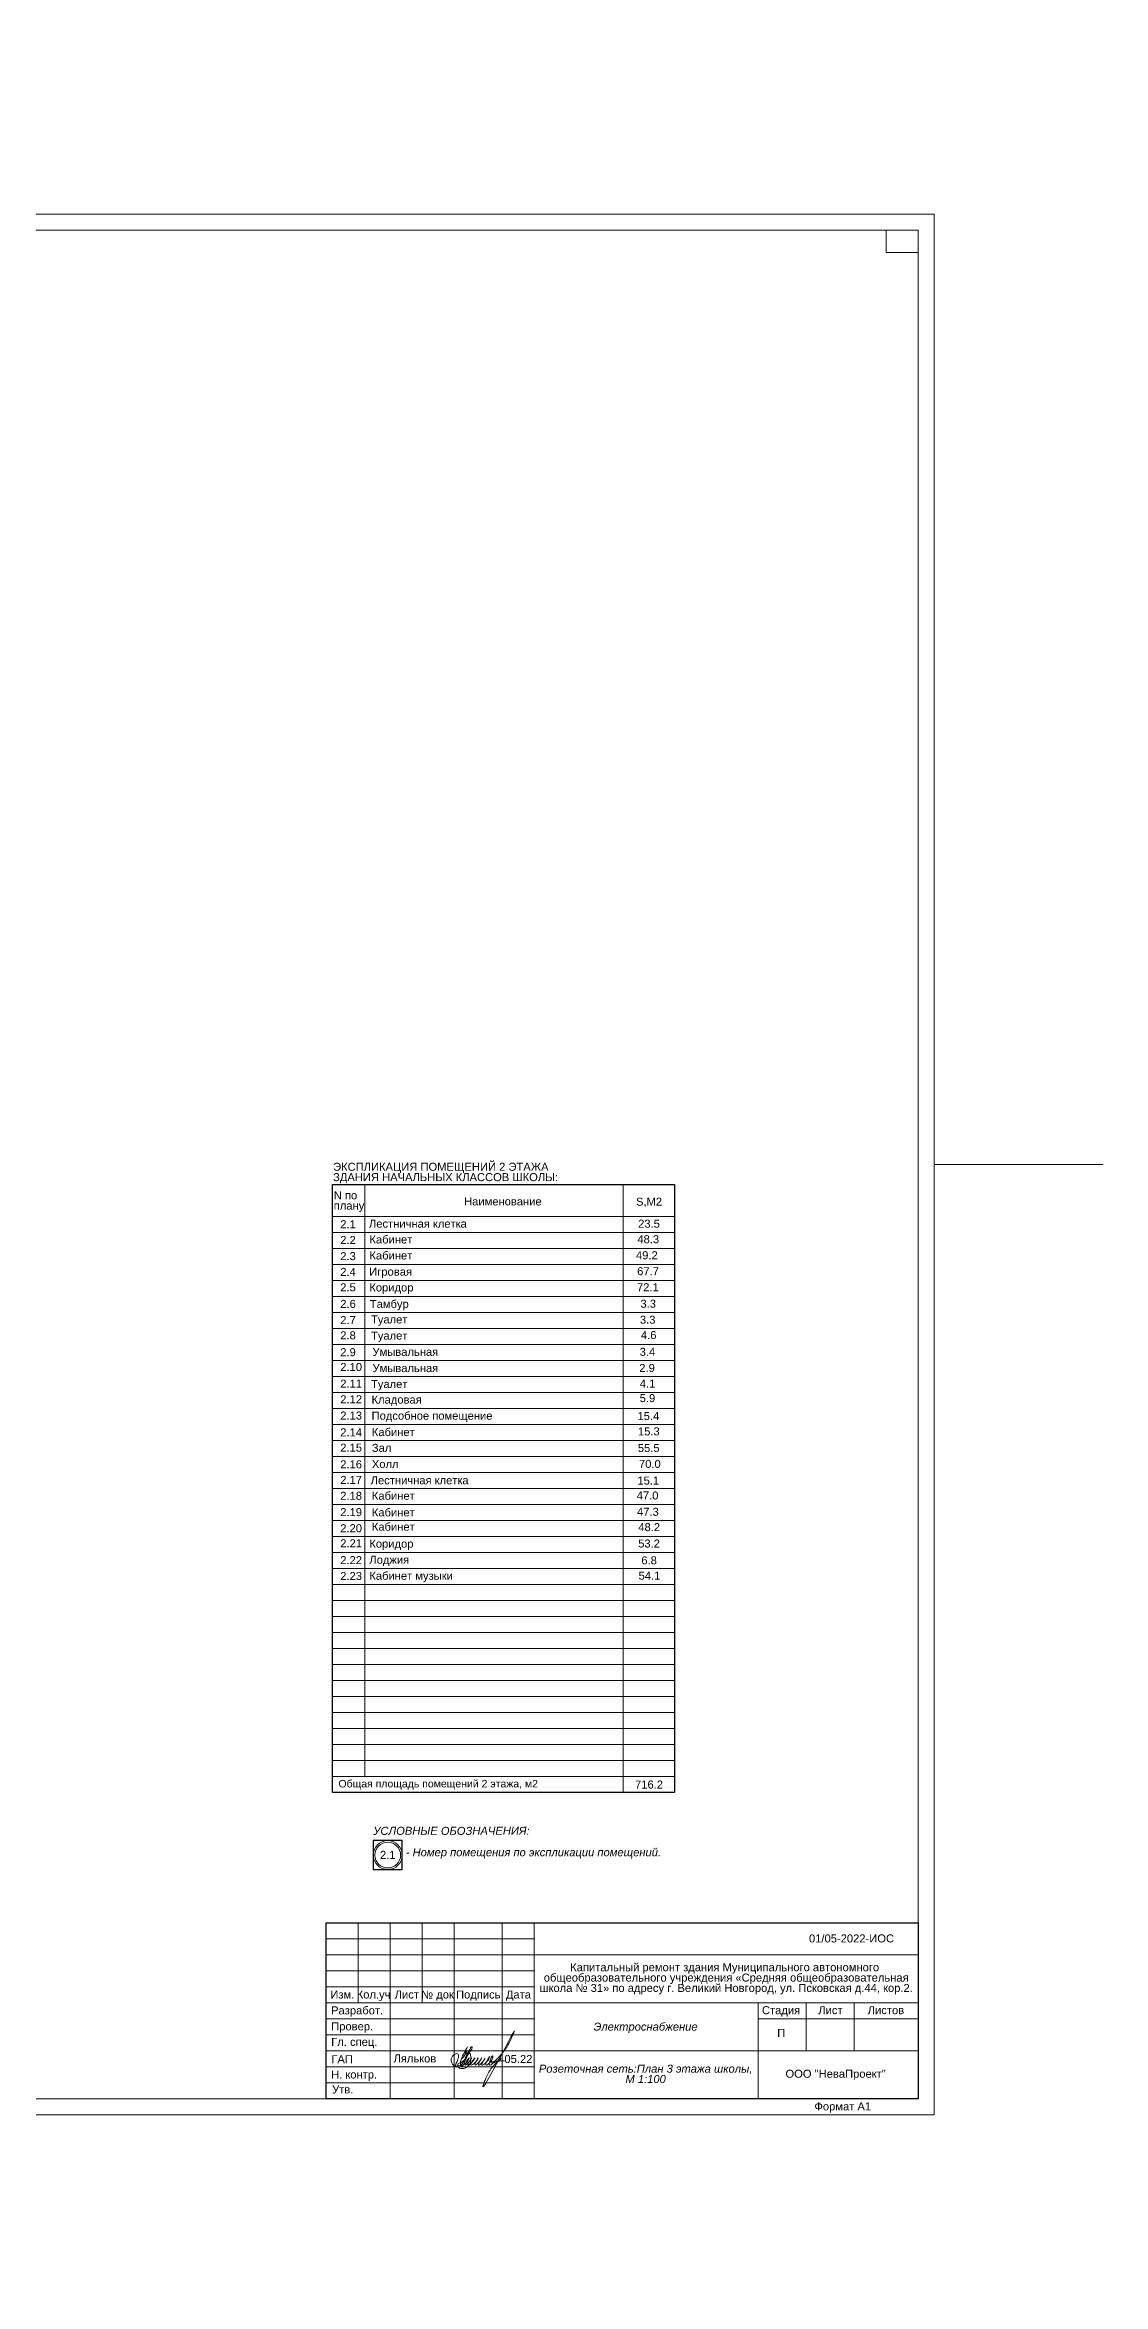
# Model space of a CAD drawing. Header units: metres. Extents: x -5 to 574, y -5 to 79.
# Drawn here: x 151.7 to 184.8, y -5.3 to 64.7 of the extents above; entities that cross this region are included whole.
import ezdxf
from ezdxf.enums import TextEntityAlignment as Align

# ---------------------------------------------------------------- set-up
doc = ezdxf.new("R2010")
doc.units = ezdxf.units.M
doc.header["$MEASUREMENT"] = 0
doc.linetypes.add('DGN Style 3', pattern=[9.681301, 6.915215, -2.766086])
doc.layers.add('Level 50', color=7, linetype='Continuous', lineweight=0)
doc.layers.add('Level 63', color=7, linetype='Continuous', lineweight=0)
doc.layers.add('YOLO_STAMP', color=1, linetype='Continuous')
doc.layers.add('YOLO_TABLE', color=1, linetype='Continuous')
doc.styles.add('Arial', font='ariali.ttf')
doc.styles.add('GOST 2.304', font='cs_gost2304.shx')
doc.styles.add('Style-Arial', font='arial.ttf')

# ---------------------------------------------------------------- blocks, each defined once
blk = doc.blocks.new('*U29')
at = {"color": 7, "linetype": 'Continuous', "lineweight": 0}
for p, q in [((0, 29.7), (0, 34.987)), ((-42.05, 0), (-47.337, 0)), ((47.337, 0), (42.05, 0)), ((0, -34.987), (0, -29.7))]:
    blk.add_line(p, q, dxfattribs=at)
at = {"color": 7, "linetype": 'Continuous', "lineweight": 0, "flags": 128}
blk.add_lwpolyline([(42.05, 29.7), (42.05, -29.7), (-42.05, -29.7), (-42.05, 29.7), (42.05, 29.7)], close=True, dxfattribs=at)
at = {"layer": 'Level 50', "color": 7, "linetype": 'Continuous', "lineweight": 13}
for p, q in [((-40.05, 29.2), (-40.05, -29.2)), ((41.55, 29.2), (-40.05, 29.2)), ((40.55, 29.2), (40.55, 28.5)), ((41.55, 29.2), (41.55, -29.2)), ((40.55, 28.5), (41.55, 28.5)), ((41.55, -29.2), (-41.25, -29.2))]:
    blk.add_line(p, q, dxfattribs=at)
at = {"layer": 'Level 63', "color": 7, "linetype": 'Continuous', "lineweight": 13}
for p, q in [((-42.05, -14.2), (-40.05, -14.2)), ((-42.05, -14.2), (-42.05, -20.7)), ((-41.55, -14.2), (-41.55, -20.7)), ((-41.05, -14.2), (-41.05, -20.7)), ((-40.55, -14.2), (-40.55, -20.7)), ((-41.55, -15.2), (-40.05, -15.2)), ((-41.55, -16.7), (-40.05, -16.7)), ((-41.55, -18.7), (-40.05, -18.7)), ((-42.05, -20.7), (-40.05, -20.7)), ((-41.25, -20.7), (-40.05, -20.7)), ((-40.75, -29.2), (-40.75, -20.7)), ((-41.25, -23.2), (-40.05, -23.2)), ((23.05, -23.7), (41.55, -23.7)), ((23.05, -23.7), (23.05, -29.2)), ((24.05, -23.7), (24.05, -26.2)), ((25.05, -23.7), (25.05, -29.2)), ((26.05, -23.7), (26.05, -26.2)), ((27.05, -23.7), (27.05, -29.2)), ((28.55, -23.7), (28.55, -29.2)), ((29.55, -23.7), (29.55, -29.2)), ((29.55, -24.7), (41.55, -24.7)), ((23.05, -25.7), (29.55, -25.7)), ((23.05, -26.2), (29.55, -26.2)), ((29.55, -26.2), (41.55, -26.2)), ((-41.25, -26.7), (-40.05, -26.7)), ((36.55, -26.7), (41.55, -26.7)), ((29.55, -27.7), (41.55, -27.7))]:
    blk.add_line(p, q, dxfattribs=at)
at = {"layer": 'Level 63', "color": 7, "linetype": 'Continuous', "lineweight": 0}
for p, q in [((23.05, -24.2), (29.55, -24.2)), ((23.05, -24.7), (29.55, -24.7)), ((23.05, -25.2), (29.55, -25.2)), ((23.05, -26.7), (29.55, -26.7)), ((23.05, -27.2), (29.55, -27.2)), ((23.05, -27.7), (29.55, -27.7)), ((23.05, -28.2), (29.55, -28.2)), ((23.05, -28.7), (29.55, -28.7))]:
    blk.add_line(p, q, dxfattribs=at)
at = {"layer": 'Level 63', "color": 7, "linetype": 'Continuous', "lineweight": 13, "flags": 128}
for points in [[(-41.25, -29.2), (-41.25, -20.7)], [(36.55, -26.2), (36.55, -29.2)], [(38.05, -26.2), (38.05, -27.7)], [(39.55, -26.2), (39.55, -27.7)]]:
    blk.add_lwpolyline(points, dxfattribs=at)
at = {"layer": 'Level 63', "color": 7, "linetype": 'Continuous', "lineweight": 0, "style": 'Style-Arial'}
for s, p in [('Согласовано', (-41.826, -19.373)), ('Взам. инв. №', (-41.007, -21.916)), ('Подп. и дата', (-41.02, -24.945)), ('Инв. № подл.', (-41.025, -27.913))]:
    blk.add_text(s, height=0.25002, rotation=90, dxfattribs=at).set_placement(p, align=Align.MIDDLE_CENTER)
for s, p in [('Изм.', (23.557, -25.935)), ('Кол.уч', (24.534, -25.935)), ('Лист', (25.573, -25.935)), ('№ док', (26.532, -25.935)), ('Подпись', (27.806, -25.935)), ('Дата', (29.061, -25.935)), ('Разработ.', (24.019, -26.431)), ('Стадия', (37.268, -26.425)), ('Лист', (38.813, -26.425)), ('Листов', (40.546, -26.425)), ('Провер.', (23.864, -26.929)), ('Гл. спец.', (23.931, -27.416)), ('ГАП', (23.551, -27.957)), ('Н. контр.', (23.925, -28.435)), ('ООО "НеваПроект"', (38.973, -28.411)), ('Утв.', (23.57, -28.902)), ('Формат А1', (39.197, -29.431))]:
    blk.add_text(s, height=0.25, dxfattribs=at).set_placement(p, align=Align.MIDDLE_CENTER)

msp = doc.modelspace()

# ---------------------------------------------------------------- linework, layer by layer
at = {"color": 7, "linetype": 'Continuous', "lineweight": 13}
for p, q in [((160.67991113, 29.07377459), (171.36581638, 29.07377459)), ((160.67991113, 29.07377459), (160.67991113, 10.07377459)), ((161.69337616, 29.07377459), (161.69337616, 28.07377459)), ((169.76683273, 29.07377459), (169.76683273, 28.07377459)), ((171.36581638, 29.07377459), (171.36581638, 10.07377459)), ((160.67991113, 28.07377459), (171.36581638, 28.07377459)), ((161.69337616, 28.07377459), (161.69337616, 10.57377459)), ((169.76683273, 28.07377459), (169.76683273, 10.07377459)), ((160.67991113, 10.57377459), (171.36581638, 10.57377459)), ((160.67991113, 10.07377459), (171.36581638, 10.07377459))]:
    msp.add_line(p, q, dxfattribs=at)
at = {"color": 7, "linetype": 'Continuous', "lineweight": 0}
for p, q in [((160.67991113, 27.57377459), (171.36581638, 27.57377459)), ((160.67991113, 27.07377459), (171.36581638, 27.07377459)), ((160.67991113, 26.57377459), (171.36581638, 26.57377459)), ((160.67991113, 26.07377459), (171.36581638, 26.07377459)), ((160.67991113, 25.57377459), (171.36581638, 25.57377459)), ((160.67991113, 25.07377459), (171.36581638, 25.07377459)), ((160.67991113, 24.57377459), (171.36581638, 24.57377459)), ((160.67991113, 24.07377459), (171.36581638, 24.07377459)), ((160.67991113, 23.57377459), (171.36581638, 23.57377459)), ((160.67991113, 23.07377459), (171.36581638, 23.07377459)), ((160.67991113, 22.57377459), (171.36581638, 22.57377459)), ((160.67991113, 22.07377459), (171.36581638, 22.07377459)), ((160.67991113, 21.57377459), (171.36581638, 21.57377459)), ((160.67991113, 21.07377459), (171.36581638, 21.07377459)), ((160.67991113, 20.57377459), (171.36581638, 20.57377459)), ((160.67991113, 20.07377459), (171.36581638, 20.07377459)), ((160.67991113, 19.57377459), (171.36581638, 19.57377459)), ((160.67991113, 19.07377459), (171.36581638, 19.07377459)), ((160.67991113, 18.57377459), (171.36581638, 18.57377459)), ((160.67991113, 18.07377459), (171.36581638, 18.07377459)), ((160.67991113, 17.57377459), (171.36581638, 17.57377459)), ((160.67991113, 17.07377459), (171.36581638, 17.07377459)), ((160.67991113, 16.57377459), (171.36581638, 16.57377459)), ((160.67991113, 16.07377459), (171.36581638, 16.07377459)), ((160.67991113, 15.57377459), (171.36581638, 15.57377459)), ((160.67991113, 15.07377459), (171.36581638, 15.07377459)), ((160.67991113, 14.57377459), (171.36581638, 14.57377459)), ((160.67991113, 14.07377459), (171.36581638, 14.07377459)), ((160.67991113, 13.57377459), (171.36581638, 13.57377459)), ((160.67991113, 13.07377459), (171.36581638, 13.07377459)), ((160.67991113, 13.07377459), (171.36581638, 13.07377459)), ((160.67991113, 12.57377459), (171.36581638, 12.57377459)), ((160.67991113, 12.07377459), (171.36581638, 12.07377459)), ((160.67991113, 11.57377459), (171.36581638, 11.57377459)), ((160.67991113, 11.07377459), (171.36581638, 11.07377459)), ((160.67991113, 11.07377459), (171.36581638, 11.07377459))]:
    msp.add_line(p, q, dxfattribs=at)
at = {"color": 7, "linetype": 'Continuous', "lineweight": 13}
for radius in [0.45201344, 0.40201344]:
    msp.add_circle((162.40543219, 8.12092554), radius, dxfattribs=at)
at = {"color": 5, "linetype": 'Continuous', "lineweight": 0}
msp.add_spline([(164.48988454, 1.4992454), (164.59254994, 1.73406322), (164.6177333, 1.82804878), (164.6177333, 1.88125269), (164.58650596, 1.91248003), (164.53722569, 1.91248003), (164.45987942, 1.86782414), (164.4051269, 1.79803581), (164.39067523, 1.75764748), (164.39067523, 1.68903087), (164.40772272, 1.62540877), (164.4505596, 1.56471113), (164.49982156, 1.53626972), (164.56658418, 1.5251266), (164.63463634, 1.54336112), (164.69311245, 1.56995725), (164.73321949, 1.60095703), (164.80458326, 1.72456271), (164.87077717, 1.86062621), (164.92450265, 1.97105399), (164.98073208, 2.06844622), (165.01794554, 2.12060714), (165.0353096, 2.12525983), (165.04200309, 2.10027938), (165.03099105, 2.05918188), (164.99851821, 2.01434168), (164.80729123, 1.64591106), (164.74652323, 1.5406578), (164.70100892, 1.5143801), (164.68883552, 1.53546504), (164.68318219, 1.55656353), (164.67569007, 1.63203422), (164.70881372, 1.75565336), (164.8036558, 1.96234644), (164.90191797, 2.1325415), (164.80486425, 1.93522868), (164.86800668, 1.99082178), (164.73923446, 1.76778176), (164.83998483, 1.89830592), (164.91415583, 1.94112857), (164.97040168, 1.92605754), (164.9972003, 1.86592899), (165.00511066, 1.76900848), (164.93433154, 1.5461885), (164.84656431, 1.48189971), (164.78200531, 1.45496644), (164.68280032, 1.45121434), (164.61402184, 1.48037544), (164.60150697, 1.50205183), (164.59395067, 1.55266643), (164.60771857, 1.60404892), (164.68343407, 1.6316332), (164.83633644, 1.76860658), (164.72084263, 1.54137809), (164.78030088, 1.57570633), (164.93453821, 1.72994366), (164.94665726, 1.7751726), (164.82148994, 1.55837643), (164.95445527, 1.65936198), (165.02281246, 1.7822717), (164.90545773, 1.54924386), (165.06732478, 1.67684114), (165.1257825, 1.7822717), (165.0025765, 1.56469383), (165.1686874, 1.67070074), (165.23516566, 1.7822717), (165.12537186, 1.56242082), (165.29524447, 1.69891566), (165.34275559, 1.7822717), (165.24113906, 1.56562099), (165.4387306, 1.75766244), (165.44360081, 1.76987816), (165.34513257, 1.57756973), (165.58929107, 1.80453061), (165.59195629, 1.81447734), (165.46787248, 1.57401588), (165.68694283, 1.80462271), (165.68694283, 1.83356778), (165.57773394, 1.58573086), (165.87798878, 1.81058741), (166.22204755, 2.30366463), (166.35700254, 2.594185), (165.37950257, 0.90110538), (165.56261513, 1.33308601), (165.78735023, 1.62367786), (165.94049227, 1.77681991), (165.88487481, 1.68048762), (165.61480952, 1.64811783), (166.05750866, 1.6906818)], degree=3, dxfattribs=at)
at = {"layer": 'YOLO_STAMP'}
msp.add_lwpolyline([(160.47935373, 5.99998996), (178.97935373, 5.99998996), (178.97935373, 0.49998996), (160.47935373, 0.49998996)], close=True, dxfattribs=at)
at = {"layer": 'YOLO_TABLE'}
for points in [[(160.67991113, 29.07377459), (171.36581638, 29.07377459), (171.36581638, 10.07377459), (160.67991113, 10.07377459)], [(161.95341874, 7.6689121), (162.85744563, 7.6689121), (162.85744563, 8.57293898), (161.95341874, 8.57293898)]]:
    msp.add_lwpolyline(points, close=True, dxfattribs=at)

# ---------------------------------------------------------------- block references
at = {"layer": 'Level 50', "color": 7, "linetype": 'Continuous', "lineweight": 13}
msp.add_blockref('*U29', (137.42934179, 29.69999445), dxfattribs=at)

# ---------------------------------------------------------------- texts
at = {"color": 7, "linetype": 'Continuous', "lineweight": 0, "style": 'Style-Arial'}
for s, p in [('2.1', (160.92193776, 27.95926614)), ('2.2', (160.92193776, 27.46779486)), ('Лестничная клетка', (161.81828668, 27.97674214)), ('2.3', (160.92193776, 26.96096511)), ('2.4', (160.92193776, 26.46949383)), ('2.5', (160.92193776, 25.98826154)), ('2.6', (160.92193776, 25.4702329)), ('2.7', (160.92193776, 24.96340314)), ('2.8', (160.92193776, 24.48729035)), ('2.9', (160.92193776, 23.96089682)), ('2.10', (160.92193776, 23.49867978)), ('2.11', (160.92193776, 22.97594304)), ('2.12', (160.92193776, 22.4874886)), ('2.13', (160.92193776, 21.98139021)), ('2.14', (160.92193776, 21.45481384)), ('2.15', (160.92193776, 20.97842678)), ('2.16', (160.92193776, 20.45623855)), ('2.17', (160.92193776, 19.96988677)), ('Лестничная клетка', (161.87223005, 19.95814979)), ('2.18', (160.92193776, 19.473296)), ('2.19', (160.92193776, 18.96230666)), ('2.20', (160.92193776, 18.4605964)), ('2.21', (160.92193776, 17.98960309)), ('2.22', (160.92193776, 17.46229537)), ('2.23', (160.92193776, 16.96826435)), ('01/05-2022-ИОС', (175.57154898, 5.6423375))]:
    msp.add_text(s, height=0.25, dxfattribs=at).set_placement(p, align=Align.TOP_LEFT)
at = {"color": 7, "lineweight": 13, "style": 'Style-Arial'}
for s, p in [('Кабинет', (161.83311702, 27.48308995)), ('Кабинет', (161.83311702, 26.9828424)), ('Игровая', (161.8267694, 26.47626943)), ('Коридор', (161.83114918, 25.98191844)), ('Тамбур', (161.84570241, 25.46704377)), ('Туалет', (161.88289333, 24.98389167)), ('Туалет', (161.88289333, 24.47706192)), ('Умывальная', (161.92919284, 23.97071279)), ('Умывальная', (161.92919284, 23.46388304)), ('Туалет', (161.88289333, 22.96553177)), ('Кладовая', (161.90056621, 22.4791204)), ('Подсобное помещение', (161.90056621, 21.97594742)), ('Кабинет', (161.90924281, 21.46380198)), ('Холл', (161.90924281, 20.4644196)), ('Зал', (161.90924281, 20.97105083)), ('Кабинет', (161.90924281, 19.47457294)), ('Кабинет', (161.90924281, 18.95494446)), ('Кабинет', (161.90924281, 18.50698887)), ('Коридор', (161.83114918, 17.97746615)), ('Лоджия', (161.83114918, 17.47575589)), ('Кабинет музыки', (161.83114918, 16.97404563)), ('Ляльков', (162.58592111, 1.89125248))]:
    msp.add_text(s, height=0.25, dxfattribs=at).set_placement(p, align=Align.TOP_LEFT)
at = {"color": 7, "linetype": 'Continuous', "lineweight": 13, "style": 'Style-Arial'}
for s, p in [('48.3', (170.20742084, 27.48995015)), ('23.5', (170.23116367, 27.97480829)), ('49.2', (170.16425181, 26.98951038)), ('72.1', (170.1954616, 25.99022555)), ('67.7', (170.20073018, 26.48971999)), ('3.3', (170.30374579, 25.47426425)), ('3.3', (170.28653718, 24.9747698)), ('4.6', (170.31862193, 24.49446674)), ('3.4', (170.28008742, 23.97252395)), ('2.9', (170.26697569, 23.46726187)), ('4.1', (170.28262537, 22.97953933)), ('5.9', (170.2802213, 22.52546456)), ('15.4', (170.21167199, 21.96412489)), ('15.3', (170.22593978, 21.4854321)), ('55.5', (170.22236283, 20.96517486)), ('70.0', (170.2572592, 20.46991352)), ('15.1', (170.20765982, 19.94892894)), ('47.0', (170.1863634, 19.48265086)), ('47.3', (170.19583339, 18.97361366)), ('48.2', (170.23630099, 18.49397347)), ('53.2', (170.23300779, 17.98210404)), ('54.1', (170.24481355, 16.97742973)), ('6.8', (170.33121742, 17.45486032)), ('716.2', (170.13545652, 10.45102994)), ('2.1', (162.16387739, 8.25367518))]:
    msp.add_text(s, height=0.25, dxfattribs=at).set_placement(p, align=Align.TOP_LEFT)
at = {"color": 18, "linetype": 'Continuous', "lineweight": 13, "true_color": 0x000000, "style": 'Arial'}
for s, p in [('УСЛОВНЫЕ ОБОЗНАЧЕНИЯ:', (164.39689582, 9.00425514)), ('- Номер помещения по экспликации помещений.', (166.95842334, 8.33427063))]:
    msp.add_text(s, height=0.25, dxfattribs=at).set_placement(p, align=Align.TOP_CENTER)
at = {"color": 7, "linetype": 'Continuous', "lineweight": 13, "char_height": 0.25, "style": 'Style-Arial'}
for s, insert, attachment_point, line_spacing_factor in [('ЭКСПЛИКАЦИЯ ПОМЕЩЕНИЙ 2 ЭТАЖА\\PЗДАНИЯ НАЧАЛЬНЫХ КЛАССОВ ШКОЛЫ:', (160.6964649, 29.75368037), 1, 0.776524), ('N по \\Pплану', (160.71784512, 28.53886327), 4, 0.776524), ('Наименование', (164.79172044, 28.54469969), 4, 0.6)]:
    msp.add_mtext(s, dxfattribs=dict(at, insert=insert, attachment_point=attachment_point, line_spacing_factor=line_spacing_factor))
at = {"color": 7, "linetype": 'Continuous', "lineweight": 0}
for s, insert, char_height, attachment_point, line_spacing_factor, style in [('S,М2', (170.57170993, 28.66369816), 0.25, 2, 0.6, 'Style-Arial'), ('Общая площадь помещений 2 этажа, м2', (160.86664089, 10.46991205), 0.234375, 1, 0.6, 'Style-Arial'), ('\\fArial|b0|i0|c204204|p39;П', (174.70495978, 2.56670306), 0.25, 5, 0.72, 'GOST 2.304')]:
    msp.add_mtext(s, dxfattribs=dict(at, insert=insert, char_height=char_height, attachment_point=attachment_point, line_spacing_factor=line_spacing_factor, style=style))
at = {"color": 18, "linetype": 'DGN Style 3', "lineweight": 0, "true_color": 0x000000, "insert": (172.93581925, 4.74239135), "char_height": 0.25, "attachment_point": 2, "line_spacing_factor": 0.776524, "style": 'Style-Arial'}
msp.add_mtext('\\pt0.260417;Капитальный ремонт здания Муниципального автономного\\P общеобразовательного учреждения «Средняя общеобразовательная\\P школа № 31» по адресу г. Великий Новгород, ул. Псковская д.44, кор.2.\\P\\P', dxfattribs=at)
at = {"color": 7, "linetype": 'Continuous', "lineweight": 13, "char_height": 0.25, "width": 6.8082066547, "attachment_point": 2, "line_spacing_factor": 0.776524, "style": 'Arial'}
for s, insert in [('{\\C0;Электроснабжение}', (170.46546776, 2.88591779)), ('{\\C0;Розеточная сеть:План 3 этажа школы, М 1:100}', (170.46546776, 1.57280489))]:
    msp.add_mtext(s, dxfattribs=dict(at, insert=insert))
at = {"color": 7, "linetype": 'Continuous', "lineweight": 30, "insert": (166.05200295, 1.87465845), "char_height": 0.25, "attachment_point": 1, "line_spacing_factor": 0.72, "style": 'GOST 2.304'}
msp.add_mtext('\\fArial|b0|i0|c204204|p39;05.22', dxfattribs=at)

doc.saveas('drawing.dxf')
